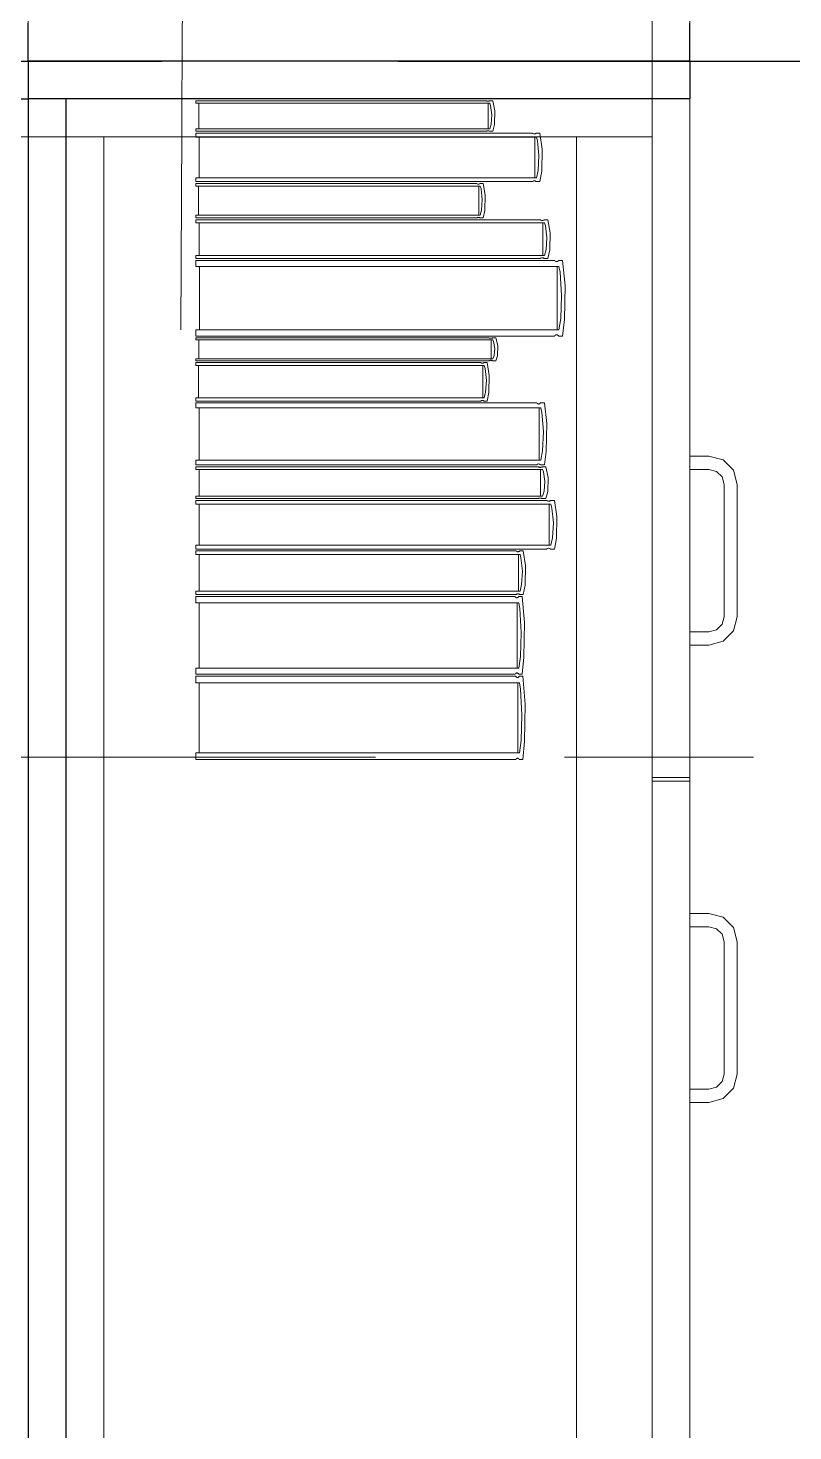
# Model space of a CAD drawing. Header units: inches. Extents: x -19 to 5698, y -728 to 92.
# Drawn here: x 128.683 to 129.087, y 34.05 to 34.793 of the extents above; entities that cross this region are included whole.
import ezdxf

# ---------------------------------------------------------------- set-up
doc = ezdxf.new("R2010")
doc.units = ezdxf.units.IN
doc.header["$MEASUREMENT"] = 0
doc.set_wipeout_variables(frame=1)
for name, pattern in [('HIDDEN', [0.375, 0.25, -0.125]), ('Punto & Raya', [0.65, 0.5, -0.075, 0, -0.075]), ('RAYITAS', [0.375, 0.25, -0.125]), ('Wipeout_Contour', [1, 0, -1])]:
    doc.linetypes.add(name, pattern=pattern)
for name, color, linetype, lineweight in [('00 conduct tomacorr', 120, 'HIDDEN', 30), ('T-TECHO-E', 150, 'Continuous', 20), ('TOMACORRIENTE', 22, 'RAYITAS', 9)]:
    doc.layers.add(name, color=color, linetype=linetype, lineweight=lineweight)
doc.layers.add('Interior - Mobiliario', color=7, linetype='Continuous')
doc.layers.add('Marcador - Secciones', color=7, linetype='Continuous')

# ---------------------------------------------------------------- blocks, each defined once
blk = doc.blocks.new('a')
at = {"layer": 'TOMACORRIENTE', "ltscale": 0.05}
h = blk.add_hatch(color=4, dxfattribs=at)
edge = h.paths.add_edge_path()
edge.add_arc((0, 0.0752), 0.02106, 0, 360)
at = {"layer": 'TOMACORRIENTE', "color": 4}
for p, q in [((-0.14553, 0.09625), (-0.0515, 0.09625)), ((-0.09851, 0.09625), (-0.09851, -0.09657)), ((0, 0.09625), (0, -0.09625)), ((0.06232, -0.09625), (0.06232, 0.09625))]:
    blk.add_line(p, q, dxfattribs=at)
blk.add_circle((0, 0.0752), 0.02106, dxfattribs=at)
blk = doc.blocks.new('CABLE 3FACE')
at = {"layer": 'T-TECHO-E', "rotation": 59.94170052614085}
blk.add_blockref('a', (0, 0), dxfattribs=at)

msp = doc.modelspace()

# ---------------------------------------------------------------- linework, layer by layer
at = {"layer": 'Interior - Mobiliario', "color": 175, "linetype": 'Continuous', "lineweight": 13}
for p, q in [((128.70299, 34.755), (128.70299, 33.295)), ((129.01299, 34.755), (128.70299, 34.755)), ((128.92956, 34.74142), (128.92975, 34.74863)), ((129.01299, 33.295), (129.01299, 34.755)), ((128.92785, 34.74159), (128.92713, 34.73917)), ((128.92825, 34.74655), (128.92785, 34.74159)), ((128.9287, 34.73788), (128.92956, 34.74142)), ((128.72299, 33.315), (128.72299, 34.735)), ((128.97299, 34.735), (128.72299, 34.735)), ((128.92713, 34.73917), (128.77165, 34.73917)), ((128.77165, 34.73917), (128.77165, 34.73788)), ((128.77165, 34.73788), (128.92525, 34.73788)), ((128.94964, 34.73688), (128.77165, 34.73688)), ((128.77165, 34.73688), (128.77165, 34.73483)), ((128.77165, 34.73483), (128.95181, 34.73483)), ((128.77347, 34.73483), (128.77347, 34.71328)), ((128.92525, 34.73788), (128.92538, 34.73797)), ((128.92538, 34.73797), (128.92558, 34.73806)), ((128.92558, 34.73806), (128.9258, 34.73812)), ((128.9258, 34.73812), (128.92603, 34.73815)), ((128.92603, 34.73815), (128.92626, 34.73815)), ((128.92626, 34.73815), (128.92649, 34.73811)), ((128.92649, 34.73811), (128.92671, 34.73804)), ((128.92671, 34.73804), (128.9269, 34.73795)), ((128.9269, 34.73795), (128.92699, 34.73788)), ((128.92699, 34.73788), (128.9287, 34.73788)), ((128.94974, 34.73678), (128.94964, 34.73688)), ((128.94997, 34.73663), (128.94974, 34.73678)), ((128.95022, 34.73652), (128.94997, 34.73663)), ((128.95048, 34.73646), (128.95022, 34.73652)), ((128.95075, 34.73645), (128.95048, 34.73646)), ((128.95102, 34.7365), (128.95075, 34.73645)), ((128.9509, 34.71328), (128.9509, 34.73483)), ((128.95127, 34.7366), (128.95102, 34.7365)), ((128.9515, 34.73675), (128.95127, 34.7366)), ((128.95165, 34.73688), (128.9515, 34.73675)), ((128.95363, 34.73688), (128.95165, 34.73688)), ((128.95181, 34.73483), (128.95235, 34.73289)), ((128.95485, 34.72833), (128.95363, 34.73688)), ((129.01299, 34.735), (128.97299, 34.735)), ((128.97299, 34.735), (128.97299, 33.315)), ((129.01299, 33.315), (129.01299, 34.735)), ((128.95235, 34.73289), (128.95311, 34.72502)), ((128.95463, 34.71686), (128.95485, 34.72833)), ((128.95311, 34.72502), (128.95265, 34.71712)), ((128.95181, 34.71328), (128.77165, 34.71328)), ((128.77165, 34.71328), (128.77165, 34.71123)), ((128.77165, 34.71123), (128.94964, 34.71123)), ((128.94964, 34.71123), (128.94979, 34.71137)), ((128.94979, 34.71137), (128.95002, 34.71151)), ((128.95002, 34.71151), (128.95028, 34.71161)), ((128.95028, 34.71161), (128.95054, 34.71166)), ((128.95054, 34.71166), (128.95081, 34.71165)), ((128.95081, 34.71165), (128.95107, 34.71159)), ((128.95107, 34.71159), (128.95132, 34.71149)), ((128.95132, 34.71149), (128.95155, 34.71133)), ((128.95155, 34.71133), (128.95165, 34.71123)), ((128.95165, 34.71123), (128.95363, 34.71123)), ((128.95265, 34.71712), (128.95181, 34.71328)), ((128.95363, 34.71123), (128.95463, 34.71686)), ((128.92026, 34.71023), (128.77165, 34.71023)), ((128.77165, 34.71023), (128.77165, 34.70877)), ((128.77165, 34.70877), (128.92208, 34.70877)), ((128.77317, 34.70877), (128.77317, 34.69349)), ((128.92035, 34.71016), (128.92026, 34.71023)), ((128.92054, 34.71005), (128.92035, 34.71016)), ((128.92075, 34.70997), (128.92054, 34.71005)), ((128.92097, 34.70993), (128.92075, 34.70997)), ((128.92119, 34.70993), (128.92097, 34.70993)), ((128.92141, 34.70996), (128.92119, 34.70993)), ((128.92132, 34.69349), (128.92132, 34.70877)), ((128.92163, 34.71003), (128.92141, 34.70996)), ((128.92182, 34.71013), (128.92163, 34.71003)), ((128.92195, 34.71023), (128.92182, 34.71013)), ((128.9236, 34.71023), (128.92195, 34.71023)), ((128.92208, 34.70877), (128.92253, 34.7074)), ((128.92253, 34.7074), (128.92316, 34.70182)), ((128.92462, 34.70416), (128.9236, 34.71023)), ((128.92443, 34.69603), (128.92462, 34.70416)), ((128.92316, 34.70182), (128.92278, 34.69622)), ((128.92208, 34.69349), (128.77165, 34.69349)), ((128.77165, 34.69349), (128.77165, 34.69204)), ((128.77165, 34.69204), (128.92026, 34.69204)), ((128.9538, 34.69104), (128.77165, 34.69104)), ((128.77165, 34.69104), (128.77165, 34.6894)), ((128.77165, 34.6894), (128.95602, 34.6894)), ((128.77351, 34.6894), (128.77351, 34.67222)), ((128.92026, 34.69204), (128.92039, 34.69213)), ((128.92039, 34.69213), (128.92058, 34.69224)), ((128.92058, 34.69224), (128.9208, 34.69231)), ((128.9208, 34.69231), (128.92102, 34.69234)), ((128.92102, 34.69234), (128.92124, 34.69234)), ((128.92124, 34.69234), (128.92146, 34.6923)), ((128.92146, 34.6923), (128.92167, 34.69222)), ((128.92167, 34.69222), (128.92186, 34.69211)), ((128.92186, 34.69211), (128.92195, 34.69204)), ((128.92195, 34.69204), (128.9236, 34.69204)), ((128.92278, 34.69622), (128.92208, 34.69349)), ((128.9236, 34.69204), (128.92443, 34.69603)), ((128.9539, 34.69096), (128.9538, 34.69104)), ((128.95414, 34.69083), (128.9539, 34.69096)), ((128.95439, 34.69075), (128.95414, 34.69083)), ((128.95466, 34.6907), (128.95439, 34.69075)), ((128.95494, 34.69069), (128.95466, 34.6907)), ((128.95521, 34.69073), (128.95494, 34.69069)), ((128.95509, 34.67222), (128.95509, 34.6894)), ((128.95547, 34.69081), (128.95521, 34.69073)), ((128.95571, 34.69093), (128.95547, 34.69081)), ((128.95586, 34.69104), (128.95571, 34.69093)), ((128.95789, 34.69104), (128.95586, 34.69104)), ((128.95602, 34.6894), (128.95658, 34.68785)), ((128.95914, 34.68422), (128.95789, 34.69104)), ((128.95658, 34.68785), (128.95735, 34.68158)), ((128.95735, 34.68158), (128.95688, 34.67529)), ((128.9589, 34.67507), (128.95914, 34.68422)), ((128.95688, 34.67529), (128.95602, 34.67222)), ((128.95789, 34.67059), (128.9589, 34.67507)), ((128.95602, 34.67222), (128.77165, 34.67222)), ((128.77165, 34.67222), (128.77165, 34.67059)), ((128.77165, 34.67059), (128.9538, 34.67059)), ((128.9614, 34.66959), (128.77165, 34.66959)), ((128.77165, 34.66959), (128.77165, 34.66638)), ((128.9538, 34.67059), (128.95395, 34.6707)), ((128.95395, 34.6707), (128.95419, 34.67081)), ((128.95419, 34.67081), (128.95445, 34.67089)), ((128.95445, 34.67089), (128.95472, 34.67093)), ((128.95472, 34.67093), (128.955, 34.67092)), ((128.955, 34.67092), (128.95527, 34.67088)), ((128.95527, 34.67088), (128.95552, 34.67079)), ((128.95552, 34.67079), (128.95576, 34.67067)), ((128.95576, 34.67067), (128.95586, 34.67059)), ((128.95586, 34.67059), (128.95789, 34.67059)), ((128.96151, 34.66943), (128.9614, 34.66959)), ((128.96175, 34.66919), (128.96151, 34.66943)), ((128.96202, 34.66902), (128.96175, 34.66919)), ((128.9623, 34.66893), (128.96202, 34.66902)), ((128.96258, 34.66892), (128.9623, 34.66893)), ((128.96287, 34.66899), (128.96258, 34.66892)), ((128.96314, 34.66914), (128.96287, 34.66899)), ((128.96339, 34.66937), (128.96314, 34.66914)), ((128.96355, 34.66959), (128.96339, 34.66937)), ((128.96566, 34.66959), (128.96355, 34.66959)), ((128.96696, 34.65623), (128.96566, 34.66959)), ((128.77165, 34.66638), (128.96372, 34.66638)), ((128.77359, 34.66638), (128.77359, 34.63274)), ((128.96275, 34.63274), (128.96275, 34.66638)), ((128.96372, 34.66638), (128.96429, 34.66335)), ((128.96429, 34.66335), (128.9651, 34.65106)), ((128.96672, 34.63832), (128.96696, 34.65623)), ((128.9651, 34.65106), (128.96461, 34.63874)), ((128.96461, 34.63874), (128.96372, 34.63274)), ((128.96566, 34.62953), (128.96672, 34.63832)), ((128.96372, 34.63274), (128.77165, 34.63274)), ((128.77165, 34.63274), (128.77165, 34.62953)), ((128.77165, 34.62953), (128.9614, 34.62953)), ((128.9614, 34.62953), (128.96156, 34.62975)), ((128.96156, 34.62975), (128.96181, 34.62998)), ((128.96181, 34.62998), (128.96208, 34.63013)), ((128.96208, 34.63013), (128.96236, 34.6302)), ((128.96236, 34.6302), (128.96265, 34.63019)), ((128.96265, 34.63019), (128.96293, 34.6301)), ((128.96293, 34.6301), (128.96319, 34.62993)), ((128.96319, 34.62993), (128.96344, 34.62969)), ((128.96344, 34.62969), (128.96355, 34.62953)), ((128.96355, 34.62953), (128.96566, 34.62953)), ((128.92679, 34.62853), (128.77165, 34.62853)), ((128.77165, 34.62853), (128.77165, 34.62757)), ((128.77165, 34.62757), (128.92869, 34.62757)), ((128.77323, 34.62757), (128.77323, 34.61746)), ((128.92688, 34.62849), (128.92679, 34.62853)), ((128.92708, 34.62841), (128.92688, 34.62849)), ((128.9273, 34.62836), (128.92708, 34.62841)), ((128.92753, 34.62834), (128.9273, 34.62836)), ((128.92776, 34.62833), (128.92753, 34.62834)), ((128.92799, 34.62835), (128.92776, 34.62833)), ((128.92789, 34.61746), (128.92789, 34.62757)), ((128.92821, 34.6284), (128.92799, 34.62835)), ((128.92842, 34.62847), (128.92821, 34.6284)), ((128.92855, 34.62853), (128.92842, 34.62847)), ((128.93027, 34.62853), (128.92855, 34.62853)), ((128.92869, 34.62757), (128.92916, 34.62666)), ((128.92916, 34.62666), (128.92982, 34.62297)), ((128.92982, 34.62297), (128.92941, 34.61926)), ((128.93134, 34.62452), (128.93027, 34.62853)), ((128.93114, 34.61914), (128.93134, 34.62452)), ((128.92869, 34.61746), (128.77165, 34.61746)), ((128.77165, 34.61746), (128.77165, 34.6165)), ((128.77165, 34.6165), (128.92679, 34.6165)), ((128.92238, 34.6155), (128.77165, 34.6155)), ((128.77165, 34.6155), (128.77165, 34.61386)), ((128.92246, 34.61542), (128.92238, 34.6155)), ((128.92266, 34.61529), (128.92246, 34.61542)), ((128.92287, 34.61521), (128.92266, 34.61529)), ((128.92309, 34.61516), (128.92287, 34.61521)), ((128.92332, 34.61515), (128.92309, 34.61516)), ((128.92354, 34.61519), (128.92332, 34.61515)), ((128.92376, 34.61527), (128.92354, 34.61519)), ((128.92396, 34.61539), (128.92376, 34.61527)), ((128.92408, 34.6155), (128.92396, 34.61539)), ((128.92576, 34.6155), (128.92408, 34.6155)), ((128.92679, 34.6087), (128.92576, 34.6155)), ((128.92679, 34.6165), (128.92692, 34.61656)), ((128.92692, 34.61656), (128.92713, 34.61663)), ((128.92713, 34.61663), (128.92735, 34.61667)), ((128.92735, 34.61667), (128.92758, 34.6167)), ((128.92758, 34.6167), (128.92781, 34.61669)), ((128.92781, 34.61669), (128.92804, 34.61667)), ((128.92804, 34.61667), (128.92826, 34.61662)), ((128.92826, 34.61662), (128.92846, 34.61654)), ((128.92846, 34.61654), (128.92855, 34.6165)), ((128.92855, 34.6165), (128.93027, 34.6165)), ((128.92941, 34.61926), (128.92869, 34.61746)), ((128.93027, 34.6165), (128.93114, 34.61914)), ((128.77165, 34.61386), (128.92422, 34.61386)), ((128.77319, 34.61386), (128.77319, 34.59675)), ((128.92345, 34.59675), (128.92345, 34.61386)), ((128.92422, 34.61386), (128.92468, 34.61232)), ((128.92468, 34.61232), (128.92532, 34.60607)), ((128.9266, 34.59959), (128.92679, 34.6087)), ((128.92493, 34.5998), (128.92422, 34.59675)), ((128.92532, 34.60607), (128.92493, 34.5998)), ((128.92422, 34.59675), (128.77165, 34.59675)), ((128.77165, 34.59675), (128.77165, 34.59512)), ((128.77165, 34.59512), (128.92238, 34.59512)), ((128.95194, 34.59412), (128.77165, 34.59412)), ((128.77165, 34.59412), (128.77165, 34.59149)), ((128.92238, 34.59512), (128.9225, 34.59523)), ((128.9225, 34.59523), (128.9227, 34.59534)), ((128.9227, 34.59534), (128.92292, 34.59542)), ((128.92292, 34.59542), (128.92314, 34.59546)), ((128.92314, 34.59546), (128.92337, 34.59545)), ((128.92337, 34.59545), (128.92359, 34.59541)), ((128.92359, 34.59541), (128.9238, 34.59532)), ((128.9238, 34.59532), (128.924, 34.5952)), ((128.924, 34.5952), (128.92408, 34.59512)), ((128.92408, 34.59512), (128.92576, 34.59512)), ((128.92576, 34.59512), (128.9266, 34.59959)), ((128.95204, 34.59399), (128.95194, 34.59412)), ((128.95228, 34.59379), (128.95204, 34.59399)), ((128.95253, 34.59365), (128.95228, 34.59379)), ((128.9528, 34.59358), (128.95253, 34.59365)), ((128.95307, 34.59357), (128.9528, 34.59358)), ((128.95334, 34.59363), (128.95307, 34.59357)), ((128.95359, 34.59375), (128.95334, 34.59363)), ((128.95383, 34.59394), (128.95359, 34.59375)), ((128.95398, 34.59412), (128.95383, 34.59394)), ((128.95599, 34.59412), (128.95398, 34.59412)), ((128.95722, 34.58318), (128.95599, 34.59412)), ((128.77165, 34.59149), (128.95414, 34.59149)), ((128.77349, 34.59149), (128.77349, 34.56394)), ((128.95322, 34.56394), (128.95322, 34.59149)), ((128.95414, 34.59149), (128.95469, 34.58901)), ((128.95469, 34.58901), (128.95546, 34.57895)), ((128.95546, 34.57895), (128.95499, 34.56885)), ((128.957, 34.56851), (128.95722, 34.58318)), ((128.95414, 34.56394), (128.77165, 34.56394)), ((128.77165, 34.56394), (128.77165, 34.56132)), ((128.95499, 34.56885), (128.95414, 34.56394)), ((128.95599, 34.56132), (128.957, 34.56851)), ((129.04299, 34.566), (129.03299, 34.566)), ((129.03299, 34.566), (129.03299, 34.559)), ((129.05049, 34.56399), (129.04299, 34.566)), ((129.05598, 34.5585), (129.05049, 34.56399)), ((128.77165, 34.56132), (128.95194, 34.56132)), ((128.95274, 34.56032), (128.77165, 34.56032)), ((128.77165, 34.56032), (128.77165, 34.55898)), ((128.77165, 34.55898), (128.95495, 34.55898)), ((128.7735, 34.55898), (128.7735, 34.54489)), ((128.95194, 34.56132), (128.95209, 34.56149)), ((128.95209, 34.56149), (128.95233, 34.56168)), ((128.95233, 34.56168), (128.95259, 34.56181)), ((128.95259, 34.56181), (128.95286, 34.56187)), ((128.95284, 34.56025), (128.95274, 34.56032)), ((128.95307, 34.56015), (128.95284, 34.56025)), ((128.95286, 34.56187), (128.95313, 34.56186)), ((128.95333, 34.56008), (128.95307, 34.56015)), ((128.95313, 34.56186), (128.95339, 34.56178)), ((128.9536, 34.56004), (128.95333, 34.56008)), ((128.95339, 34.56178), (128.95365, 34.56164)), ((128.95387, 34.56004), (128.9536, 34.56004)), ((128.95365, 34.56164), (128.95388, 34.56145)), ((128.95414, 34.56007), (128.95387, 34.56004)), ((128.95388, 34.56145), (128.95398, 34.56132)), ((128.95398, 34.56132), (128.95599, 34.56132)), ((128.95402, 34.54489), (128.95402, 34.55898)), ((128.9544, 34.56013), (128.95414, 34.56007)), ((128.95464, 34.56023), (128.9544, 34.56013)), ((128.95479, 34.56032), (128.95464, 34.56023)), ((128.9568, 34.56032), (128.95479, 34.56032)), ((128.95495, 34.55898), (128.9555, 34.55771)), ((128.9555, 34.55771), (128.95627, 34.55256)), ((128.95805, 34.55473), (128.9568, 34.56032)), ((129.03299, 34.559), (129.04299, 34.559)), ((129.04299, 34.559), (129.04699, 34.55793)), ((129.04699, 34.55793), (129.04992, 34.555)), ((129.05799, 34.551), (129.05598, 34.5585)), ((128.95627, 34.55256), (128.9558, 34.5474)), ((128.95781, 34.54723), (128.95805, 34.55473)), ((129.04992, 34.555), (129.05099, 34.551)), ((129.05099, 34.551), (129.05099, 34.481)), ((129.05799, 34.481), (129.05799, 34.551)), ((128.95495, 34.54489), (128.77165, 34.54489)), ((128.77165, 34.54489), (128.77165, 34.54355)), ((128.77165, 34.54355), (128.95274, 34.54355)), ((128.95718, 34.54255), (128.77165, 34.54255)), ((128.77165, 34.54255), (128.77165, 34.54049)), ((128.77165, 34.54049), (128.95945, 34.54049)), ((128.77354, 34.54049), (128.77354, 34.51887)), ((128.95274, 34.54355), (128.95289, 34.54364)), ((128.95289, 34.54364), (128.95313, 34.54374)), ((128.95313, 34.54374), (128.95339, 34.5438)), ((128.95339, 34.5438), (128.95366, 34.54383)), ((128.95366, 34.54383), (128.95393, 34.54383)), ((128.95393, 34.54383), (128.9542, 34.54379)), ((128.9542, 34.54379), (128.95445, 34.54372)), ((128.95445, 34.54372), (128.95469, 34.54362)), ((128.95469, 34.54362), (128.95479, 34.54355)), ((128.95479, 34.54355), (128.9568, 34.54355)), ((128.9558, 34.5474), (128.95495, 34.54489)), ((128.9568, 34.54355), (128.95781, 34.54723)), ((128.95729, 34.54245), (128.95718, 34.54255)), ((128.95753, 34.5423), (128.95729, 34.54245)), ((128.95779, 34.54219), (128.95753, 34.5423)), ((128.95806, 34.54213), (128.95779, 34.54219)), ((128.95834, 34.54212), (128.95806, 34.54213)), ((128.95862, 34.54217), (128.95834, 34.54212)), ((128.9585, 34.51887), (128.9585, 34.54049)), ((128.95888, 34.54227), (128.95862, 34.54217)), ((128.95913, 34.54241), (128.95888, 34.54227)), ((128.95928, 34.54255), (128.95913, 34.54241)), ((128.96134, 34.54255), (128.95928, 34.54255)), ((128.95945, 34.54049), (128.96001, 34.53854)), ((128.96262, 34.53397), (128.96134, 34.54255)), ((128.96001, 34.53854), (128.9608, 34.53065)), ((128.96238, 34.52246), (128.96262, 34.53397)), ((128.9608, 34.53065), (128.96032, 34.52273)), ((128.95945, 34.51887), (128.77165, 34.51887)), ((128.77165, 34.51887), (128.77165, 34.51681)), ((128.96032, 34.52273), (128.95945, 34.51887)), ((128.96134, 34.51681), (128.96238, 34.52246)), ((128.77165, 34.51681), (128.95718, 34.51681)), ((128.94105, 34.51581), (128.77165, 34.51581)), ((128.77165, 34.51581), (128.77165, 34.51396)), ((128.77165, 34.51396), (128.94312, 34.51396)), ((128.77338, 34.51396), (128.77338, 34.49457)), ((128.94115, 34.51572), (128.94105, 34.51581)), ((128.94137, 34.51558), (128.94115, 34.51572)), ((128.9416, 34.51548), (128.94137, 34.51558)), ((128.94185, 34.51543), (128.9416, 34.51548)), ((128.94211, 34.51543), (128.94185, 34.51543)), ((128.94236, 34.51547), (128.94211, 34.51543)), ((128.94225, 34.49457), (128.94225, 34.51396)), ((128.9426, 34.51556), (128.94236, 34.51547)), ((128.94283, 34.51569), (128.9426, 34.51556)), ((128.94297, 34.51581), (128.94283, 34.51569)), ((128.94485, 34.51581), (128.94297, 34.51581)), ((128.94312, 34.51396), (128.94363, 34.51221)), ((128.94363, 34.51221), (128.94436, 34.50513)), ((128.94602, 34.50811), (128.94485, 34.51581)), ((128.95718, 34.51681), (128.95734, 34.51695)), ((128.95734, 34.51695), (128.95758, 34.5171)), ((128.95758, 34.5171), (128.95785, 34.51719)), ((128.95785, 34.51719), (128.95812, 34.51724)), ((128.95812, 34.51724), (128.9584, 34.51724)), ((128.9584, 34.51724), (128.95868, 34.51718)), ((128.95868, 34.51718), (128.95894, 34.51707)), ((128.95894, 34.51707), (128.95918, 34.51691)), ((128.95918, 34.51691), (128.95928, 34.51681)), ((128.95928, 34.51681), (128.96134, 34.51681)), ((128.94436, 34.50513), (128.94392, 34.49802)), ((128.9458, 34.49778), (128.94602, 34.50811)), ((128.94392, 34.49802), (128.94312, 34.49457)), ((128.94485, 34.49272), (128.9458, 34.49778)), ((128.94312, 34.49457), (128.77165, 34.49457)), ((128.77165, 34.49457), (128.77165, 34.49272)), ((128.77165, 34.49272), (128.94105, 34.49272)), ((128.94048, 34.49172), (128.77165, 34.49172)), ((128.77165, 34.49172), (128.77165, 34.48843)), ((128.77165, 34.48843), (128.94254, 34.48843)), ((128.77337, 34.48843), (128.77337, 34.45385)), ((128.94057, 34.49156), (128.94048, 34.49172)), ((128.94079, 34.49131), (128.94057, 34.49156)), ((128.94103, 34.49113), (128.94079, 34.49131)), ((128.94128, 34.49104), (128.94103, 34.49113)), ((128.94105, 34.49272), (128.94119, 34.49284)), ((128.94119, 34.49284), (128.94142, 34.49297)), ((128.94153, 34.49103), (128.94128, 34.49104)), ((128.94142, 34.49297), (128.94166, 34.49306)), ((128.94178, 34.49111), (128.94153, 34.49103)), ((128.94166, 34.49306), (128.94191, 34.4931)), ((128.94167, 34.45385), (128.94167, 34.48843)), ((128.94202, 34.49126), (128.94178, 34.49111)), ((128.94191, 34.4931), (128.94217, 34.4931)), ((128.94225, 34.4915), (128.94202, 34.49126)), ((128.94217, 34.4931), (128.94242, 34.49305)), ((128.94239, 34.49172), (128.94225, 34.4915)), ((128.94426, 34.49172), (128.94239, 34.49172)), ((128.94242, 34.49305), (128.94265, 34.49295)), ((128.94254, 34.48843), (128.94305, 34.4853)), ((128.94265, 34.49295), (128.94287, 34.49281)), ((128.94287, 34.49281), (128.94297, 34.49272)), ((128.94297, 34.49272), (128.94485, 34.49272)), ((128.94542, 34.47799), (128.94426, 34.49172)), ((128.94305, 34.4853), (128.94377, 34.47269)), ((129.05099, 34.481), (129.04992, 34.477)), ((129.05598, 34.4735), (129.05799, 34.481)), ((128.94521, 34.45959), (128.94542, 34.47799)), ((129.04699, 34.47407), (129.04299, 34.473)), ((129.04992, 34.477), (129.04699, 34.47407)), ((128.94377, 34.47269), (128.94333, 34.46002)), ((129.03299, 34.473), (129.03299, 34.466)), ((129.04299, 34.473), (129.03299, 34.473)), ((129.04299, 34.466), (129.05049, 34.46801)), ((129.05049, 34.46801), (129.05598, 34.4735)), ((128.94333, 34.46002), (128.94254, 34.45385)), ((128.94426, 34.45056), (128.94521, 34.45959)), ((129.03299, 34.466), (129.04299, 34.466)), ((128.94254, 34.45385), (128.77165, 34.45385)), ((128.77165, 34.45385), (128.77165, 34.45056)), ((128.77165, 34.45056), (128.94048, 34.45056)), ((128.94082, 34.44956), (128.77165, 34.44956)), ((128.77165, 34.44956), (128.77165, 34.44603)), ((128.77165, 34.44603), (128.94288, 34.44603)), ((128.77338, 34.44603), (128.77338, 34.40891)), ((128.94048, 34.45056), (128.94062, 34.45078)), ((128.94062, 34.45078), (128.94084, 34.45102)), ((128.94091, 34.44939), (128.94082, 34.44956)), ((128.94084, 34.45102), (128.94108, 34.45117)), ((128.94113, 34.44912), (128.94091, 34.44939)), ((128.94108, 34.45117), (128.94133, 34.45125)), ((128.94137, 34.44893), (128.94113, 34.44912)), ((128.94133, 34.45125), (128.94159, 34.45124)), ((128.94162, 34.44883), (128.94137, 34.44893)), ((128.94159, 34.45124), (128.94184, 34.45114)), ((128.94187, 34.44882), (128.94162, 34.44883)), ((128.94184, 34.45114), (128.94207, 34.45097)), ((128.94212, 34.4489), (128.94187, 34.44882)), ((128.94202, 34.40891), (128.94202, 34.44603)), ((128.94207, 34.45097), (128.94229, 34.45072)), ((128.94237, 34.44907), (128.94212, 34.4489)), ((128.94229, 34.45072), (128.94239, 34.45056)), ((128.94259, 34.44932), (128.94237, 34.44907)), ((128.94239, 34.45056), (128.94426, 34.45056)), ((128.94273, 34.44956), (128.94259, 34.44932)), ((128.94461, 34.44956), (128.94273, 34.44956)), ((128.94288, 34.44603), (128.94339, 34.44267)), ((128.94577, 34.43483), (128.94461, 34.44956)), ((128.94339, 34.44267), (128.94412, 34.42913)), ((128.94412, 34.42913), (128.94368, 34.41553)), ((128.94556, 34.41507), (128.94577, 34.43483)), ((128.94368, 34.41553), (128.94288, 34.40891)), ((128.94461, 34.40538), (128.94556, 34.41507)), ((128.94288, 34.40891), (128.77165, 34.40891)), ((128.77165, 34.40891), (128.77165, 34.40538)), ((128.77165, 34.40538), (128.94082, 34.40538)), ((128.94082, 34.40538), (128.94096, 34.40561)), ((128.94096, 34.40561), (128.94118, 34.40587)), ((128.94118, 34.40587), (128.94142, 34.40603)), ((128.94142, 34.40603), (128.94167, 34.40611)), ((128.94167, 34.40611), (128.94193, 34.4061)), ((128.94193, 34.4061), (128.94218, 34.406)), ((128.94218, 34.406), (128.94242, 34.40582)), ((128.94242, 34.40582), (128.94263, 34.40555)), ((128.94263, 34.40555), (128.94273, 34.40538)), ((128.94273, 34.40538), (128.94461, 34.40538)), ((129.03299, 34.396), (129.01299, 34.396)), ((129.01299, 34.035), (129.01299, 34.394)), ((129.03299, 34.394), (129.01299, 34.394)), ((129.03299, 34.035), (129.03299, 34.394)), ((129.03299, 34.324), (129.04299, 34.324)), ((129.03299, 34.317), (129.03299, 34.324)), ((129.04299, 34.324), (129.05049, 34.32199)), ((129.05049, 34.32199), (129.05598, 34.3165)), ((129.04299, 34.317), (129.03299, 34.317)), ((129.04699, 34.31593), (129.04299, 34.317)), ((129.04992, 34.313), (129.04699, 34.31593)), ((129.05099, 34.309), (129.04992, 34.313)), ((129.05598, 34.3165), (129.05799, 34.309)), ((129.05099, 34.239), (129.05099, 34.309)), ((129.05799, 34.309), (129.05799, 34.239)), ((129.04992, 34.235), (129.05099, 34.239)), ((129.05799, 34.239), (129.05598, 34.2315)), ((129.03299, 34.231), (129.04299, 34.231)), ((129.03299, 34.224), (129.03299, 34.231)), ((129.04299, 34.231), (129.04699, 34.23207)), ((129.04699, 34.23207), (129.04992, 34.235)), ((129.05598, 34.2315), (129.05049, 34.22601)), ((129.04299, 34.224), (129.03299, 34.224)), ((129.05049, 34.22601), (129.04299, 34.224))]:
    msp.add_line(p, q, dxfattribs=at)

# ---------------------------------------------------------------- next in the draw order: wipeouts: each hides what was drawn before it
at = {"color": 254, "linetype": 'Wipeout_Contour', "lineweight": 0, "ltscale": 3363.764256}
msp.add_wipeout([(128.70299, 33.295), (128.70299, 34.755), (128.68299, 34.755), (128.68299, 33.295)], dxfattribs=at).dxf.layer = 'Interior - Mobiliario'

# ---------------------------------------------------------------- next in the draw order: linework, layer by layer
at = {"layer": 'Interior - Mobiliario', "color": 175, "linetype": 'Continuous', "lineweight": 30}
for p, q in [((128.70299, 34.755), (128.68299, 34.755)), ((128.68299, 34.755), (128.68299, 33.295)), ((128.70299, 34.755), (128.70299, 33.295))]:
    msp.add_line(p, q, dxfattribs=at)
at = {"layer": 'Interior - Mobiliario', "color": 175, "linetype": 'Continuous', "lineweight": 13}
for p, q in [((128.68299, 34.755), (128.68299, 33.295)), ((128.70299, 34.755), (128.68299, 34.755)), ((128.70299, 33.295), (128.70299, 34.755)), ((128.68299, 34.735), (128.68299, 33.315)), ((128.72299, 34.735), (128.68299, 34.735))]:
    msp.add_line(p, q, dxfattribs=at)

# ---------------------------------------------------------------- next in the draw order: wipeouts: each hides what was drawn before it
at = {"color": 254, "linetype": 'Wipeout_Contour', "lineweight": 0, "ltscale": 3364.543543}
msp.add_wipeout([(129.03299, 34.755), (129.03299, 34.775), (128.68299, 34.775), (128.68299, 34.755)], dxfattribs=at).dxf.layer = 'Interior - Mobiliario'

# ---------------------------------------------------------------- next in the draw order: linework, layer by layer
at = {"layer": 'Interior - Mobiliario', "color": 175, "linetype": 'Continuous', "lineweight": 30}
for p, q in [((129.03299, 34.775), (128.68299, 34.775)), ((128.68299, 34.775), (128.68299, 34.755)), ((129.03299, 34.775), (129.03299, 34.755)), ((129.03299, 34.755), (128.68299, 34.755))]:
    msp.add_line(p, q, dxfattribs=at)
at = {"layer": 'Interior - Mobiliario', "color": 175, "linetype": 'Continuous', "lineweight": 13}
for p, q in [((128.68299, 34.775), (128.68299, 34.755)), ((129.03299, 34.775), (128.68299, 34.775)), ((128.68299, 34.775), (128.68299, 34.735)), ((129.01299, 34.775), (128.68299, 34.775)), ((128.68299, 33.275), (128.68299, 34.775)), ((128.68299, 34.775), (129.03299, 34.775)), ((129.01299, 34.735), (129.01299, 34.775)), ((129.03299, 34.755), (129.03299, 34.775)), ((129.03299, 34.775), (129.03299, 33.275)), ((128.68299, 34.755), (129.03299, 34.755)), ((128.68299, 34.755), (128.68299, 33.295)), ((129.03299, 34.755), (128.68299, 34.755)), ((128.70299, 34.755), (128.70299, 33.295)), ((129.03299, 34.755), (128.70299, 34.755)), ((128.70299, 34.755), (128.70299, 33.295)), ((129.01299, 34.755), (128.70299, 34.755)), ((128.70299, 34.755), (128.70299, 33.295)), ((129.01299, 34.755), (128.70299, 34.755)), ((128.92525, 34.754), (128.77165, 34.754)), ((128.77165, 34.754), (128.77165, 34.75271)), ((128.77165, 34.75271), (128.92713, 34.75271)), ((128.77322, 34.75271), (128.77322, 34.73917)), ((128.92534, 34.75394), (128.92525, 34.754)), ((128.92554, 34.75384), (128.92534, 34.75394)), ((128.92575, 34.75377), (128.92554, 34.75384)), ((128.92598, 34.75373), (128.92575, 34.75377)), ((128.92621, 34.75373), (128.92598, 34.75373)), ((128.92644, 34.75376), (128.92621, 34.75373)), ((128.92634, 34.73917), (128.92634, 34.75271)), ((128.92666, 34.75382), (128.92644, 34.75376)), ((128.92686, 34.75391), (128.92666, 34.75382)), ((128.92699, 34.754), (128.92686, 34.75391)), ((128.9287, 34.754), (128.92699, 34.754)), ((128.92713, 34.75271), (128.92759, 34.75149)), ((128.92759, 34.75149), (128.92825, 34.74655)), ((128.92975, 34.74863), (128.9287, 34.754)), ((129.01299, 33.295), (129.01299, 34.755)), ((129.01299, 33.295), (129.01299, 34.755)), ((129.01299, 34.755), (129.01299, 34.396)), ((129.03299, 34.755), (129.01299, 34.755)), ((129.03299, 33.295), (129.03299, 34.755)), ((129.03299, 33.295), (129.03299, 34.755)), ((129.03299, 34.755), (129.03299, 34.396))]:
    msp.add_line(p, q, dxfattribs=at)

# ---------------------------------------------------------------- next in the draw order: wipeouts: each hides what was drawn before it
at = {"color": 254, "linetype": 'Wipeout_Contour', "lineweight": 0, "ltscale": 3364.546851}
msp.add_wipeout([(129.03299, 34.795), (128.68299, 34.795), (128.68299, 34.775), (129.03299, 34.775)], dxfattribs=at).dxf.layer = 'Interior - Mobiliario'
at = {"color": 254, "linetype": 'Wipeout_Contour', "lineweight": 0, "ltscale": 3363.684321}
msp.add_wipeout([(128.66299, 33.295), (128.68299, 33.295), (128.68299, 34.755), (128.66299, 34.755)], dxfattribs=at).dxf.layer = 'Interior - Mobiliario'

# ---------------------------------------------------------------- next in the draw order: linework, layer by layer
at = {"layer": 'Interior - Mobiliario', "color": 175, "linetype": 'Continuous', "lineweight": 13}
for p, q in [((128.68299, 36.275), (128.68299, 34.775)), ((129.03299, 34.775), (129.03299, 36.275)), ((128.68299, 34.775), (128.68299, 34.815)), ((129.01299, 34.815), (129.01299, 34.775)), ((128.68299, 34.775), (128.68299, 34.795)), ((129.03299, 34.795), (129.03299, 34.775)), ((129.03299, 34.775), (128.68299, 34.775)), ((129.01299, 34.775), (128.68299, 34.775)), ((128.68299, 34.775), (129.03299, 34.775)), ((128.66299, 34.755), (128.68299, 34.755)), ((128.68299, 34.755), (128.68299, 33.295)), ((128.64299, 34.735), (128.68299, 34.735)), ((128.68299, 34.735), (128.68299, 33.315))]:
    msp.add_line(p, q, dxfattribs=at)
at = {"layer": 'Interior - Mobiliario', "color": 175, "linetype": 'Continuous', "lineweight": 30}
for p, q in [((128.68299, 34.775), (128.68299, 34.795)), ((129.03299, 34.775), (129.03299, 34.795)), ((129.03299, 34.775), (128.68299, 34.775)), ((128.66299, 34.755), (128.68299, 34.755)), ((128.68299, 34.755), (128.68299, 33.295))]:
    msp.add_line(p, q, dxfattribs=at)
at = {"layer": 'Marcador - Secciones', "color": 251, "linetype": 'Punto & Raya', "lineweight": 13, "true_color": 0x636466}
msp.add_line((97.16665, 34.40671), (148.44025, 34.40671), dxfattribs=at)

# ---------------------------------------------------------------- next in the draw order: wipeouts: each hides what was drawn before it
at = {"color": 254, "linetype": 'Wipeout_Contour', "lineweight": 0, "ltscale": 3363.14474}
msp.add_wipeout([(128.33299, 34.755), (128.68299, 34.755), (128.68299, 34.775), (128.33299, 34.775)], dxfattribs=at).dxf.layer = 'Interior - Mobiliario'

# ---------------------------------------------------------------- next in the draw order: linework, layer by layer
at = {"layer": '00 conduct tomacorr'}
msp.add_line((127.00367, 34.775, -0.00003), (138.69074, 34.77502), dxfattribs=at)
at = {"layer": 'Interior - Mobiliario', "color": 175, "linetype": 'Continuous', "lineweight": 30}
for p, q in [((128.33299, 34.775), (128.68299, 34.775)), ((128.68299, 34.775), (128.68299, 34.755)), ((128.33299, 34.755), (128.68299, 34.755))]:
    msp.add_line(p, q, dxfattribs=at)
at = {"layer": 'Interior - Mobiliario', "color": 175, "linetype": 'Continuous', "lineweight": 13}
for p, q in [((128.33299, 34.775), (128.68299, 34.775)), ((128.68299, 34.775), (128.33299, 34.775)), ((128.35299, 34.775), (128.68299, 34.775)), ((128.68299, 34.775), (128.68299, 34.755)), ((128.68299, 34.775), (128.68299, 34.735)), ((128.68299, 33.275), (128.68299, 34.775)), ((128.68299, 34.755), (128.33299, 34.755)), ((128.33299, 34.755), (128.68299, 34.755)), ((128.68299, 34.755), (128.68299, 33.295))]:
    msp.add_line(p, q, dxfattribs=at)

# ---------------------------------------------------------------- next in the draw order: block references
at = {"layer": '00 conduct tomacorr', "xscale": 1.47256122672843, "yscale": 1.47256122672843, "zscale": 1.47256122672843, "rotation": 299.7894777823319}
msp.add_blockref('CABLE 3FACE', (128.67267, 34.77501, -0.00018), dxfattribs=at)

doc.saveas('drawing.dxf')
